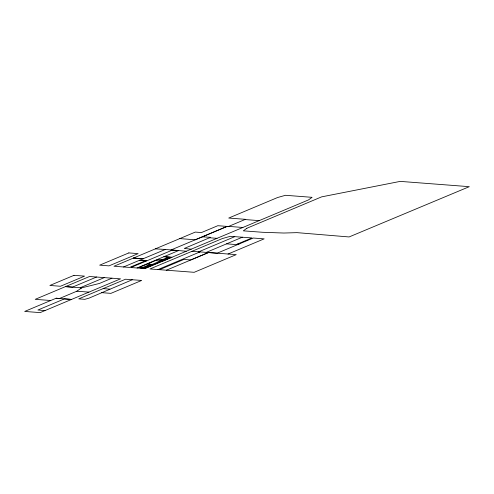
<?xml version="1.0" encoding="UTF-8"?>
<svg xmlns="http://www.w3.org/2000/svg" width="494" height="494" viewBox="0 0 494 494"><rect width="100%" height="100%" fill="white"/><g stroke="black" fill="none" stroke-linecap="round" stroke-linejoin="round"><path stroke-width="0.74" d="M50.697 300.513L35.21 299.333L89.556 276.498L120.548 278.844L40.15 312.616L24.7 311.436L56.131 298.234L59.49 298.493L76.823 291.213L81.689 287.854L99.411 283.457L111.947 278.19M186.318 251.23L165.311 249.458L123.537 266.97L113.966 266.247L195.297 232.087L201.459 232.563L217.811 225.702L228.389 226.518L245.462 219.324L228.716 218.052L277.566 197.532L285.495 195.291L312.072 197.328L308.497 199.916L144.977 268.588L130.842 267.52L172.35 250.088L178.519 250.588L137.085 267.995M202.312 236.83L210.635 237.311L184.287 248.457L191.203 249.18M104.302 277.609L80.189 287.743L81.689 287.854L65.449 286.631L72.433 287.15L96.546 277.023M234.761 236.657L198.687 251.81L200.002 251.897L157.95 269.563L149.941 268.964L222.319 238.571L230.272 236.317L252.008 237.941L236.225 244.573L226.561 243.851M159.494 269.687L183.916 259.43L190.814 259.955L208.48 252.533L236.243 254.632L194.173 272.311L157.95 269.563M191.999 251.304L206.264 252.385L242.344 237.219M166.41 270.206L208.48 252.533L206.282 252.366M228.043 254.033L264.16 238.855L253.255 238.04L217.15 253.212L206.264 252.385M142.377 268.39L150.516 264.969M144.31 267.729L160.297 261.017M161.211 260.937L169.356 257.522M132.287 279.74L89.037 298.135L84.807 299.333L78.744 298.87L125.513 279.227L141.673 280.444L110.922 293.362L101.56 292.646M155.394 248.853L165.311 249.458M133.497 258.041L143.328 258.788L133.479 258.059M146.786 260.826L139.679 260.301L145.563 260.721L129.601 267.427L123.537 266.97M244.95 219.54L259.165 220.633M228.697 226.388L242.875 227.475M209.567 237.762L217.027 238.33M179.804 238.602L195.272 239.788L227.098 226.419L170.967 249.995L172.332 250.1M237.849 243.894L239.09 243.987M147.496 263.926L150.596 264.167L140.827 268.267L143.921 268.508L152.066 265.087L148.966 264.852M103.135 288.626L109.927 289.132M76.823 291.213L88.939 292.121M56.131 298.234L71.581 299.42L64.455 298.87L37.908 310.016L45.034 310.565M164.033 256.676L171.85 257.306M164.014 256.689L171.832 257.318M155.375 260.622L161.958 261.147M246.87 228.253L243.314 230.84L262.505 232.279L283.859 233.032L297.011 232.643L349.091 236.953L469.3 186.676L400.226 181.384L321.6 196.871L246.87 228.253M74.001 275.325L49.875 285.458L60.447 286.261L84.573 276.127L74.001 275.325M128.848 252.909L99.671 265.167L108.989 265.871L138.141 253.626L128.848 252.909M158.481 259.313L139.357 267.347L145.983 267.859L165.107 259.825L158.481 259.313M167.806 257.399L159.667 260.82L162.761 261.06L170.899 257.64L167.806 257.399"/></g></svg>
